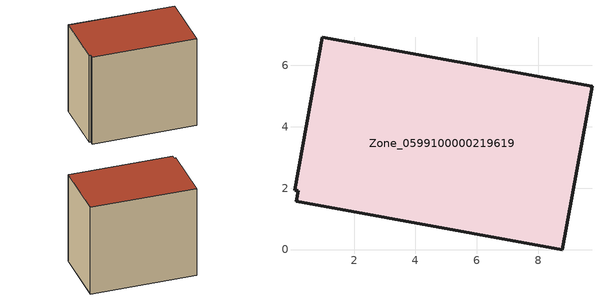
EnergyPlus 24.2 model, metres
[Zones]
Zone_0599100000219619
 floor ground (C_G): 0.18,1.91 0.06,1.94 0.97,6.91 9.76,5.32 8.78,0 0.12,1.58 z0
 wall outside (C_F): 8.78,0 9.76,5.32 0.97,6.91 0.06,1.94 0.18,1.91 0.12,1.58 8.78,0 z0:7.98
 roof outside (C_R): 0.18,1.91 0.12,1.58 8.78,0 9.76,5.32 0.97,6.91 0.06,1.94 z7.98
[BUILDING]
Pand.0599100000219619: North Axis=0; Terrain=City; Loads Convergence Tolerance Value=0.04; Temperature Convergence Tolerance Value=0.4; Solar Distribution=FullExterior; Maximum Number of Warmup Days=25; Minimum Number of Warmup Days=1
[Site:Location]
Rotterdam.The.Hague.AP_ZH_NLD Design_Conditions: Latitude=51.96; Longitude=4.45; Time Zone=1; Elevation=-4.5
[SITE:GROUNDTEMPERATURE:BUILDINGSURFACE]
18, 18, 18, 18, 18, 18, 18, 18, 18, 18, 18, 18
[MATERIAL] Thermal Absorptance=0.9; Solar Absorptance=0.7; Visible Absorptance=0.7
Name | Roughness | Thickness | Conductivity | Density | Specific Heat
G.TI.1975-1991 | MediumSmooth | 0.15 | 0.288461 | 540 | 1210
F.TI.1975-1991 | Rough | 0.3 | 0.230769 | 1920 | 840
R.TI.1975-1991 | MediumRough | 0.2 | 0.153846 | 1500 | 1000
[CONSTRUCTION]
C_G: G.TI.1975-1991
C_F: F.TI.1975-1991
C_R: R.TI.1975-1991
[ZONE]
Zone_0599100000219619: Type=1; Multiplier=1; Ceiling Height=Autocalculate; Volume=Autocalculate; Floor Area=autocalculate; Part of Total Floor Area=Yes
[ZONEINFILTRATION:DESIGNFLOWRATE]
Infil_Zone_0599100000219619: Zone or ZoneList or Space or SpaceList=Zone_0599100000219619; Schedule=AlwaysOn; Design Flow Rate Calculation Method=Flow/Area; Flow Rate per Floor Area=0.003; Constant Term Coefficient=1; Temperature Term Coefficient=0; Velocity Term Coefficient=0; Velocity Squared Term Coefficient=0
[HVACTEMPLATE:ZONE:IDEALLOADSAIRSYSTEM]
Zone_0599100000219619: Maximum Heating Supply Air Temperature=50; Minimum Cooling Supply Air Temperature=13; Maximum Heating Supply Air Humidity Ratio=0.0156; Minimum Cooling Supply Air Humidity Ratio=0.0077; Heating Limit=NoLimit; Cooling Limit=NoLimit; Dehumidification Control Type=ConstantSensibleHeatRatio; Cooling Sensible Heat Ratio=0.7; Dehumidification Setpoint=60; Humidification Control Type=None; Humidification Setpoint=30; Outdoor Air Method=None; Outdoor Air Flow Rate per Person=0.00944; Outdoor Air Flow Rate per Zone Floor Area=0; Outdoor Air Flow Rate per Zone=0; Demand Controlled Ventilation Type=None; Outdoor Air Economizer Type=NoEconomizer; Heat Recovery Type=None; Sensible Heat Recovery Effectiveness=0.7; Latent Heat Recovery Effectiveness=0.65
[ZONECONTROL:THERMOSTAT]
ThermostatControl_Zone_0599100000219619: Zone or ZoneList=Zone_0599100000219619; Control Type Schedule=DualSetpointControlType; Control 1=Thermostat_Zone_0599100000219619; Temperature Difference Between Cutout And Setpoint=0
[THERMOSTATSETPOINT:DUALSETPOINT]
Thermostat_Zone_0599100000219619: Heating Setpoint Temperature Schedule=HeatingSetpoint_Zone_0599100000219619; Cooling Setpoint Temperature Schedule=CoolingSetpoint_Zone_0599100000219619
[SCHEDULE:COMPACT]
HeatingSetpoint_Zone_0599100000219619: Through: 12/31, For: AllDays, Until: 24:00, 21
CoolingSetpoint_Zone_0599100000219619: Through: 12/31, For: AllDays, Until: 24:00, 24
DualSetpointControlType: Through: 12/31, For: AllDays, Until: 24:00, 4
AlwaysOn: Through: 12/31, For: AllDays, Until: 24:00, 1
